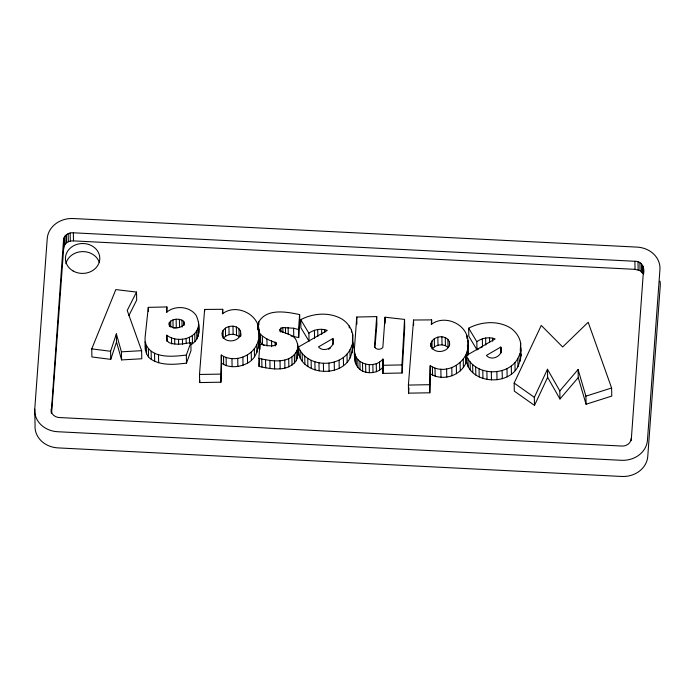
<?xml version="1.0" encoding="UTF-8"?>
<svg xmlns="http://www.w3.org/2000/svg" width="695" height="695" viewBox="0 0 695 695"><rect width="100%" height="100%" fill="white"/><g stroke="black" fill="none" stroke-linecap="round" stroke-linejoin="round"><path stroke-width="1.04" d="M221.47 363.129L220.906 382.198L199.656 382.563L199.5 374.475L204.625 309.431L222.721 309.301L222.391 313.862C236.152 302.924 260.052 314.488 258.983 332.323C259.061 343.538 258.983 356.969 247.568 363.129C239.749 367.334 229.02 368.428 221.47 363.129L221.314 355.049C234.51 363.85 255.187 355.753 258.349 339.924M220.906 382.198L221.314 355.049M429.805 392.788L430.214 365.631C447.215 377.133 471.931 360.349 467.926 340.168C466.397 323.549 444.261 314.305 431.291 324.452L431.63 319.891L413.534 320.021L408.399 385.065L408.556 393.153L429.805 392.788L430.214 365.631M354.511 351.236C355.119 364.997 374.744 369.088 382.815 359.133L382.884 373.389L402.101 372.998L401.953 364.918L404.542 319.413L385.047 317.215L382.841 347.5C380.756 349.985 376.169 349.906 374.457 347.04L376.699 316.599L356.752 317.033L354.485 347.978C354.172 356.188 353.694 367.186 362.668 371.165C369.427 374.066 378.002 372.954 382.971 367.221L383.336 367.238M402.101 372.998L404.698 327.493L404.542 319.413M34.75 409.164L47.234 238.611A24.56 21.354 -1.1 0 1 73.305 218.534L636.994 247.107A24.56 21.354 -1.1 0 1 659.937 269.669L647.453 440.222A24.56 21.354 -1.1 0 1 621.382 460.299L57.694 431.725A24.56 21.354 -1.1 0 1 34.75 409.164L35.063 425.331A24.56 21.354 -1.1 0 0 58.006 447.893L621.695 476.466A24.56 21.354 -1.1 0 0 647.766 456.389L660.25 285.836A24.56 21.354 -1.1 0 0 660.007 281.188M51.239 413.099L63.506 240.366C63.636 235.362 68.683 232.269 73.331 232.799L634.882 261.268C641.78 260.886 644.864 267.888 643.613 273.813M51.63 412.821L63.662 248.454L63.506 240.366M198.588 325.086C196.859 339.464 176.938 343.278 166.757 335.19L167.043 340.68L168.981 342.609C175.948 345.441 183.723 343.851 190.856 342.513L191.012 350.593L186.495 363.12C174.879 364.51 161.683 365.9 151.284 359.402C143.874 354.563 145.229 345.163 145.081 337.535L148.304 307.364L166.887 306.947L166.487 312.385C174.714 305.105 189.631 306.113 196.094 315.304C200.395 324.417 201.289 339.038 191.029 344.572M298.685 337.605L298.529 329.526L293.594 328.231L282.839 327.562L280.858 328.144L279.972 329.543L280.25 330.612C284.933 333.782 291.57 333.869 295.297 338.595C299.163 344.963 298.937 353.859 296.252 360.67C287.817 372.303 271.146 369.132 259.027 366.404L258.87 358.316L259.895 344.242L269.104 345.832L273.257 345.762L275.42 345.189L276.436 343.956L276.15 342.817C267.115 339.673 253.736 334.156 258.818 321.846C266.897 308.067 286.575 311.846 299.623 314.574L299.78 322.662L298.685 337.605L291.023 335.972M259.027 366.404L259.539 359.367M298.529 329.526L299.623 314.574M354.798 353.929L354.667 359.315M382.884 373.389L383.258 368.263M631.225 440.482L643.535 269.773M199.656 382.563L199.821 380.426M408.556 393.153L408.973 387.819M374.979 347.326L376.855 324.687L376.699 316.599M145.585 342.383L145.325 350.054M258.505 348.013L259.287 343.069L259.027 329.578M467.874 355.632L467.926 340.168M169.319 322.541L169.033 324.226L169.65 325.677C173.489 329.178 180.465 328.335 183.923 324.652L184.349 322.914L183.628 321.264C179.666 318.093 172.56 318.51 169.319 322.541L169.398 326.581M308.893 333.174C314.183 329.43 321.133 328.17 327.267 330.412L298.468 347.005C295.801 374.171 339.221 379.687 350.08 357.942C353.347 350.706 352.052 342.357 352.73 334.564C351.601 328.214 347.561 322.732 342.218 319.231C329.708 311.812 313.315 313.019 300.744 319.683L300.9 327.771L309.049 341.262L308.893 333.174L300.744 319.683M352.104 352.99L353.077 347.344L352.73 334.564M476.97 349.776L476.813 341.688C482.104 337.944 489.054 336.684 495.188 338.925L466.388 355.519C463.721 382.684 507.142 388.201 518.001 366.456C521.267 359.219 519.973 350.862 520.651 343.078C519.521 336.728 515.481 331.246 510.139 327.736C497.629 320.326 481.235 321.533 468.665 328.196L468.821 336.284L476.97 349.776L478.803 348.812M520.025 361.504L520.998 355.857L520.842 347.769M297.338 358.142L297.582 343.817M63.662 248.454L64.279 245.735L64.122 237.655M631.182 438.458C631.06 443.471 626.004 446.555 621.356 446.025L59.805 417.565C55.174 417.66 50.518 414.003 51.161 409.06M110.74 359.358L110.583 351.279L116.369 333.913L121.425 351.826L121.582 359.914L141.78 358.768L141.624 350.68L127.22 310.465L136.507 292.074L115.83 289.58L91.749 348.873L91.905 356.961L110.74 359.358L116.525 341.992L116.369 333.913M430.37 373.719C442.871 382.059 462.783 375.265 466.762 360.444M186.495 363.12L186.338 355.032L190.856 342.513M240.757 333.921C238.941 342.001 225.666 343.599 222.252 335.911L222 333.096C223.868 325.121 237.134 323.488 240.505 331.141L240.8 335.946M430.9 343.686C432.768 335.711 446.034 334.078 449.404 341.732L449.665 344.512C447.841 352.591 434.575 354.189 431.152 346.501L430.9 343.686L430.961 346.718M298.468 347.005C307.181 369.445 345.424 368.585 351.948 344.902M466.388 355.519C475.102 377.958 513.344 377.098 519.877 353.416M258.87 358.316C271.38 361.287 290.814 364.545 297.182 350.054M578.24 377.602L586.067 404.247L611.765 396.081L611.609 387.992L588.187 322.263L562.663 346.979L541.266 325.425L514.161 383.058L514.317 391.146L534.498 405.411L534.342 397.332L547.469 369.254L559.814 390.911L559.97 399L578.24 377.602L578.084 369.523L559.814 390.911M534.498 405.411L547.625 377.342L547.469 369.254M128.844 315.643L136.663 300.162L136.507 292.074M64.279 245.735C65.73 242.129 69.839 240.652 73.488 240.887L635.039 269.347L640.043 270.668L642.797 273.37L642.64 265.281M238.976 328.7L239.132 336.78C234.597 332.757 226.909 333.782 223.225 338.465L223.069 330.377M447.875 339.282L448.032 347.37C443.497 343.347 435.808 344.373 432.134 349.055L431.977 340.967M332.853 338.561L318.501 346.909C324.079 353.486 336.354 346.666 332.853 338.561L332.974 344.624M328.527 349.255L330.316 348.212M500.774 347.074L486.422 355.414C491.999 361.999 504.275 355.171 500.774 347.074L500.895 353.138M480.645 347.847L482.486 346.883L482.33 338.795M586.067 404.247L585.911 396.159L611.609 387.992M179.388 319.326L179.545 327.415L173.107 327.962L172.951 319.874M186.338 355.032C172.647 356.735 149.859 359.141 145.177 341.966M121.425 351.826L141.624 350.68M382.728 365.301L401.953 364.918M199.5 374.475L220.749 374.11M408.399 385.065L429.649 384.7M91.749 348.873L110.583 351.279M259.287 343.069L259.139 340.411L260.625 342.722L264.317 345.554M514.161 383.058L534.342 397.332M468.665 328.196L476.813 341.688M547.625 377.342L559.97 399M297.156 349.959L297.825 355.536M578.084 369.523L585.911 396.159M520.303 349.368L520.807 351.166L520.651 343.078M116.525 341.992L121.582 359.914M467.379 345.346L468.195 353.659M520.92 353.981L520.998 355.857M352.886 342.652L353.077 347.344M198.744 333.174L198.483 321.49M643.318 267.01L643.457 274.082M641.468 263.779L641.624 271.858M639.886 262.58L640.043 270.668M638.001 261.78L638.158 269.868M634.882 261.268L635.039 269.347M517.853 358.368L518.001 366.456M514.934 362.599L515.091 370.678M511.285 366.065L511.442 374.145M507.003 368.741L507.15 376.829M502.146 370.609L502.303 378.697M501.286 348.343L501.408 352.417M496.864 371.643L497.021 379.722M492.573 338.152L492.633 341.184M491.313 371.79L491.461 379.878M489.549 337.839L489.628 341.879M486.882 371.312L487.039 379.392M485.631 337.97L485.77 345.05M482.799 370.331L482.955 378.419M479.055 368.863L479.211 376.951M475.658 366.899L475.814 374.987M472.661 364.536L472.809 372.624M470.115 361.852L470.263 369.931M468.022 358.846L468.178 366.925M467.249 350.515L467.344 355.571M466.762 335.32L466.814 338.352M465.633 355.119L465.789 363.198M463.244 359.245L463.4 367.334M460.133 362.781L460.29 370.861M456.32 365.631L456.467 373.719M451.793 367.733L451.95 375.813M449.404 341.732L449.483 345.771M446.616 368.941L446.772 377.029M445.278 337.553L445.434 345.632M441.881 336.736L442.037 344.816M440.847 369.141L441.004 377.229M437.841 337.136L437.998 345.215M435.009 368.168L435.166 376.247M434.314 338.682L434.462 346.762M431.63 319.891L431.708 323.94M432.412 367.116L432.568 375.204M413.534 320.021L413.629 325.069M385.047 317.215L385.169 323.279M383.18 359.159L383.293 365.222M382.815 359.133L382.971 367.221M379.522 361.999L379.679 370.079M376.247 363.693L376.403 371.782M372.859 364.484L373.015 372.572M369.219 364.623L369.375 372.702M365.613 364.137L365.77 372.225M362.512 363.077L362.668 371.165M359.906 361.496L360.062 369.584M357.795 359.463L357.951 367.551M356.752 317.033L356.891 324.105M356.188 357.039L356.344 365.118M355.084 354.268L355.241 362.356M351.47 330.082L351.505 332.097M349.933 349.854L350.08 357.942M349.238 325.946L349.272 327.962M347.014 354.085L347.17 362.173M343.365 357.551L343.521 365.639M339.073 360.227L339.23 368.315M334.226 362.104L334.382 370.183M333.365 339.838L333.418 342.87M328.943 363.129L329.1 371.217M324.652 329.639L324.713 332.67M323.384 363.277L323.54 371.365M321.629 329.326L321.724 334.382M318.962 362.799L319.118 370.878M317.711 329.456L317.841 336.536M314.409 330.281L314.566 338.369M314.878 361.826L315.035 369.905M311.134 360.358L311.291 368.437M307.737 358.394L307.894 366.474M304.731 356.022L304.888 364.111M302.186 353.338L302.342 361.417M300.101 350.332L300.257 358.42M296.096 352.582L296.252 360.67M294.35 354.945L294.506 363.033M293.594 328.231L293.75 336.31M291.891 357.03L292.048 365.11M288.147 327.554L288.286 334.625M288.703 358.75L288.859 366.838M285.428 327.458L285.549 333.522M284.759 360.036L284.915 368.124M282.839 327.562L282.935 332.618M280.858 328.144L280.936 332.184M279.972 329.543L280.007 331.567M280.024 360.757L280.181 368.845M276.15 342.817L276.184 344.842M275.098 341.966L275.177 346.006M274.464 360.801L274.621 368.88M271.554 340.576L271.667 346.64M269.877 360.401L270.034 368.489M266.906 338.978L267.045 346.058M265.542 359.741L265.698 367.829M262.336 336.458L262.493 344.546M261.772 358.985L261.928 367.073M260.469 334.634L260.625 342.722M259.895 344.242L259.991 349.29M258.818 321.846L258.879 324.878M258.01 326.789L258.062 329.821M256.733 344.529L256.881 352.608M254.335 348.655L254.492 356.743M251.234 352.191L251.39 360.279M247.411 355.041L247.568 363.129M242.885 357.143L243.041 365.231M240.505 331.141L240.6 336.198M237.716 358.351L237.872 366.439M236.378 326.963L236.535 335.042M232.981 326.146L233.129 334.234M231.948 358.551L232.095 366.639M228.933 326.546L229.089 334.625M226.11 357.578L226.266 365.657M225.406 328.092L225.562 336.171M222.721 309.301L222.8 313.349M223.512 356.535L223.668 364.614M204.625 309.431L204.669 311.447M197.988 328.214L198.145 336.302M196.676 331.046L196.833 339.134M194.748 333.539L194.904 341.627M192.324 335.642L192.48 343.73M189.431 337.318L189.553 343.382M186.112 338.535L186.208 343.591M184.349 322.914L184.392 324.939M183.628 321.264L183.706 325.312M182.455 339.23L182.55 344.277M181.934 320.03L182.073 327.102M178.537 339.316L178.632 344.373M176.13 319.292L176.287 327.38M174.662 338.847L174.758 343.903M171.491 337.874L171.613 343.938M170.649 321.02L170.77 327.084M166.887 306.947L166.982 311.994M166.757 335.19L166.87 341.254M166.574 337.588L166.635 340.62M158.495 354.702L158.651 362.79M154.525 353.286L154.681 361.374M151.128 351.322L151.284 359.402M148.304 307.364L148.383 311.412M148.374 348.794L148.53 356.874M146.332 345.702L146.489 353.79M73.331 232.799L73.488 240.887M70.16 232.999L70.317 241.087M68.171 233.598L68.327 241.686M66.425 234.623L66.581 242.711M65.043 236.005L65.2 244.093M65.895 263.744A17.193 14.951 -1.1 0 1 82.166 251.616A17.193 14.951 -1.1 0 1 99.359 262.58M73.079 270.954A17.193 14.951 -1.1 0 0 99.767 259.339A17.193 14.951 -1.1 0 0 74.973 245.109A17.193 14.951 -1.1 0 0 73.079 270.954"/></g></svg>
